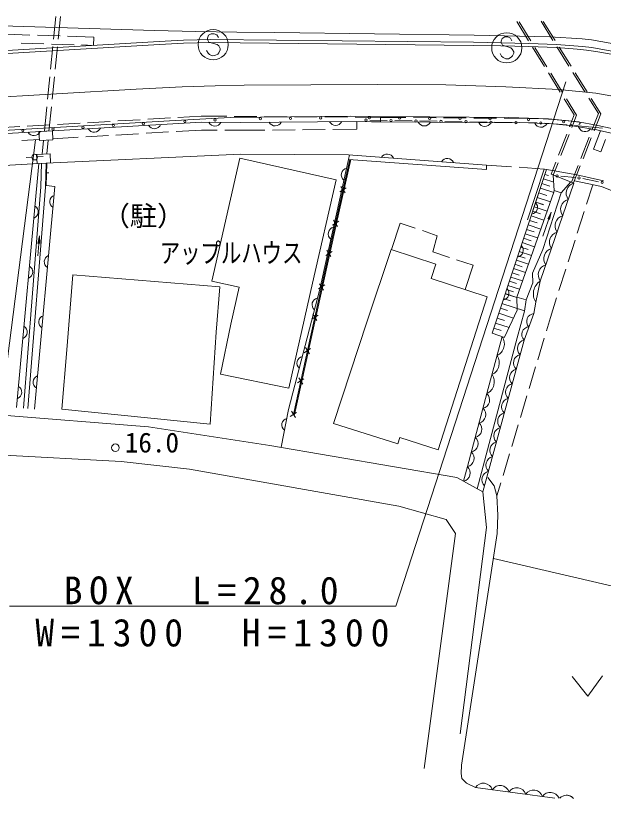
# Model space of a CAD drawing. Units: millimetres, scale not verified. Extents: x 40000 to 680000, y 20000 to 380000.
# Drawn here: x 505063 to 544005, y 232339 to 284163 of the extents above; entities that cross this region are included whole.
import ezdxf
from ezdxf.enums import TextEntityAlignment as Align

# ---------------------------------------------------------------- set-up
doc = ezdxf.new("R2010")
doc.units = ezdxf.units.MM
doc.header["$LTSCALE"] = 1000
for name, color, linetype, lineweight in [('M-BGD', 7, 'Continuous', 13), ('M-BMK-OTRS', 5, 'Continuous', 13), ('M-BMK-ROW', 30, 'Continuous', 13), ('M-STR-HTXT', 7, 'Continuous', 13), ('M-STR-STRC', 7, 'Continuous', 13)]:
    doc.layers.add(name, color=color, linetype=linetype, lineweight=lineweight)
doc.styles.add('ＭＳ ゴシック', font='')
doc.styles.get('ＭＳ ゴシック').set_extended_font_data('MS Gothic')

msp = doc.modelspace()

# ---------------------------------------------------------------- linework, layer by layer
at = {"layer": 'M-BGD'}
for p, q in [((507727, 284100), (507578, 282607)), ((508028, 284096), (507879, 282604)), ((538266, 283775), (539053, 282498)), ((538417, 283764), (539204, 282487)), ((539875, 283792), (540668, 282518)), ((540026, 283781), (540819, 282508)), ((506004, 282882), (504505, 282930)), ((508003, 282818), (506504, 282866)), ((510240, 282747), (508503, 282802)), ((510240, 282747), (510222, 282197)), ((506932, 282302), (505433, 282350)), ((507528, 282110), (507379, 280617)), ((508931, 282238), (507432, 282286)), ((507830, 282106), (507680, 280614)), ((510222, 282197), (509431, 282223)), ((539138, 282360), (539138, 282360)), ((539315, 282072), (540102, 280795)), ((539466, 282061), (540253, 280784)), ((540932, 282094), (541724, 280820)), ((541083, 282083), (541875, 280810)), ((540364, 280369), (541150, 279092)), ((541988, 280396), (542780, 279122)), ((542140, 280385), (542932, 279112)), ((507329, 280120), (507180, 278627)), ((507631, 280116), (507481, 278624)), ((540515, 280358), (541302, 279081)), ((541412, 278666), (542077, 277587)), ((541564, 278656), (542232, 277572)), ((543045, 278697), (543673, 277688)), ((543196, 278687), (543828, 277673)), ((507131, 278129), (506968, 276507)), ((507432, 278126), (507272, 276524)), ((513321, 277275), (511824, 277188)), ((515318, 277391), (513820, 277304)), ((517360, 277509), (515817, 277419)), ((517360, 277509), (519050, 277497)), ((519550, 277494), (521050, 277483)), ((521550, 277480), (523050, 277470)), ((523550, 277466), (525050, 277456)), ((525550, 277453), (527050, 277442)), ((527550, 277439), (529241, 277427)), ((529239, 277127), (529241, 277427)), ((529241, 277427), (530923, 277416)), ((531423, 277412), (532923, 277402)), ((533423, 277399), (534923, 277388)), ((535423, 277385), (536923, 277375)), ((537423, 277371), (539104, 277360)), ((539676, 277348), (539050, 277360)), ((540705, 277297), (539676, 277348)), ((541918, 277180), (540705, 277297)), ((542077, 277587), (541766, 276791)), ((542232, 277572), (541914, 276756)), ((543673, 277688), (543240, 276578)), ((543828, 277673), (543387, 276543)), ((505335, 276813), (503837, 276726)), ((507331, 276928), (505834, 276842)), ((509328, 277044), (507830, 276957)), ((511325, 277159), (509827, 277073)), ((527680, 276639), (527676, 277157)), ((529680, 277223), (528524, 277242)), ((529239, 277127), (539048, 277060)), ((531335, 277196), (530179, 277215)), ((532991, 277169), (531835, 277188)), ((534647, 277143), (533491, 277161)), ((536303, 277116), (535147, 277134)), ((537959, 277089), (536803, 277108)), ((539614, 277062), (538458, 277081)), ((541600, 276930), (540114, 277040)), ((542716, 277059), (541918, 277180)), ((543941, 276718), (542098, 276888)), ((543642, 276894), (542716, 277059)), ((544955, 276596), (543642, 276894)), ((507498, 276537), (506600, 276485)), ((506634, 275886), (506600, 276485)), ((507533, 275938), (507498, 276537)), ((511208, 276231), (509710, 276145)), ((513204, 276347), (511707, 276260)), ((515201, 276462), (513703, 276376)), ((517383, 276589), (515700, 276491)), ((517383, 276589), (518426, 276581)), ((518926, 276578), (519969, 276571)), ((519969, 276571), (521575, 276585)), ((522075, 276589), (523575, 276603)), ((524075, 276607), (525575, 276620)), ((526075, 276625), (527680, 276639)), ((541584, 276325), (541039, 274928)), ((541732, 276290), (541187, 274893)), ((543823, 276543), (543351, 275333)), ((543571, 276603), (545402, 276166)), ((506630, 275966), (505466, 275899)), ((507533, 275938), (506634, 275886)), ((506908, 275902), (506817, 274991)), ((507211, 275920), (507120, 275009)), ((509211, 276116), (507528, 276018)), ((543058, 276112), (542513, 274715)), ((543205, 276077), (542660, 274680)), ((544155, 275963), (543835, 275144)), ((543835, 275144), (543351, 275333)), ((506135, 274788), (505756, 274767)), ((507347, 275022), (506449, 274970)), ((506483, 274375), (506449, 274970)), ((506893, 274827), (506514, 274807)), ((506599, 274382), (519954, 274991)), ((507382, 274418), (507347, 275022)), ((518071, 266585), (519922, 274730)), ((526290, 273285), (519922, 274730)), ((519954, 274991), (527115, 274942)), ((536260, 274271), (527115, 274942)), ((527120, 274641), (527185, 274937)), ((506599, 274382), (477799, 272715)), ((505129, 258214), (506601, 274382)), ((506786, 274390), (506741, 272831)), ((507041, 272817), (507086, 274404)), ((507131, 274406), (507082, 272924)), ((527111, 274641), (525210, 266044)), ((526265, 270417), (527197, 274635)), ((526331, 270418), (527262, 274630)), ((527120, 274641), (536258, 273971)), ((536260, 274271), (536258, 273971)), ((536260, 274271), (537926, 274157)), ((540858, 274462), (540547, 273666)), ((541005, 274427), (540687, 273611)), ((542331, 274249), (541898, 273139)), ((542478, 274214), (542037, 273084)), ((507260, 273750), (507110, 273755)), ((536630, 263137), (540241, 273981)), ((538425, 274123), (540092, 274008)), ((538971, 270643), (540092, 274008)), ((539130, 270645), (540240, 273981)), ((540641, 273907), (540097, 274007)), ((540133, 273655), (540380, 273573)), ((540556, 273662), (542050, 273079)), ((542237, 273613), (540641, 273907)), ((526290, 273283), (524741, 266456)), ((540035, 273361), (540716, 273135)), ((540750, 272581), (540687, 273611)), ((542143, 273443), (541184, 273526)), ((541852, 273157), (541211, 272432)), ((543889, 272843), (542096, 273235)), ((544008, 273227), (542237, 273613)), ((543682, 273169), (542638, 273373)), ((506741, 272831), (505576, 258173)), ((505875, 258149), (507041, 272815)), ((507668, 272857), (506310, 258115)), ((507082, 272924), (507668, 272857)), ((526545, 272502), (526966, 272771)), ((526621, 272847), (526890, 272425)), ((542050, 273079), (539826, 266588)), ((539830, 272747), (540714, 272452)), ((539830, 272747), (540716, 272452)), ((539830, 272746), (540714, 272452)), ((539932, 273055), (540452, 272882)), ((539932, 273054), (540452, 272881)), ((543303, 272971), (542888, 271671)), ((543889, 272843), (546625, 271728)), ((546625, 271728), (543889, 272843)), ((538267, 265519), (540724, 272479)), ((539624, 272127), (540497, 271837)), ((539624, 272127), (540497, 271836)), ((539727, 272437), (540254, 272262)), ((539727, 272437), (540254, 272261)), ((541211, 272432), (539991, 268672)), ((540724, 272479), (540750, 272581)), ((540750, 272581), (541211, 272432)), ((539522, 271821), (540042, 271648)), ((539522, 271821), (540042, 271647)), ((539319, 271212), (539833, 271041)), ((539420, 271515), (540282, 271228)), ((539420, 271515), (540282, 271227)), ((540004, 269572), (540537, 271153)), ((540537, 271153), (540315, 270700)), ((540537, 271153), (540440, 270658)), ((542736, 271195), (542280, 269766)), ((526054, 270283), (526476, 270551)), ((526130, 270628), (526399, 270206)), ((539118, 270610), (539626, 270441)), ((539218, 270909), (540069, 270625)), ((525333, 266199), (526265, 270417)), ((525399, 266200), (526330, 270412)), ((530550, 270428), (529971, 268680)), ((531539, 270091), (530550, 270428)), ((538920, 270014), (539421, 269847)), ((539018, 270310), (539859, 270030)), ((506640, 269581), (506537, 269087)), ((506542, 268270), (506640, 269581)), ((506640, 269581), (506668, 269077)), ((533001, 269594), (532012, 269930)), ((532706, 268522), (533001, 269594)), ((538821, 269718), (539652, 269442)), ((538626, 269133), (539446, 268860)), ((538724, 269426), (539219, 269261)), ((542128, 269289), (541672, 267860)), ((525612, 268284), (526034, 268553)), ((525689, 268629), (525957, 268207)), ((529939, 268690), (528366, 263944)), ((532912, 267705), (529939, 268690)), ((529939, 268690), (532912, 267705)), ((532912, 267705), (529939, 268690)), ((533804, 268158), (532706, 268522)), ((538433, 268554), (539243, 268284)), ((538530, 268844), (539019, 268681)), ((539991, 268672), (539305, 267118)), ((535377, 267636), (534279, 268000)), ((538243, 267982), (539042, 267715)), ((538338, 268268), (538821, 268107)), ((532912, 267705), (532601, 266766)), ((535377, 267636), (534842, 266022)), ((538054, 267416), (538844, 267153)), ((538149, 267699), (538625, 267540)), ((508858, 267010), (508445, 262027)), ((508858, 267010), (518591, 266204)), ((537961, 267136), (538432, 266979)), ((539305, 267118), (539332, 266468)), ((541520, 267384), (541064, 265955)), ((518070, 266585), (519874, 266175)), ((523159, 259489), (524741, 266456)), ((525198, 266410), (525467, 265988)), ((536307, 265537), (532601, 266766)), ((536307, 265537), (532601, 266766)), ((537776, 266580), (538241, 266425)), ((537868, 266856), (538648, 266597)), ((538895, 265338), (539332, 266468)), ((539826, 266588), (539535, 265186)), ((518591, 266204), (518344, 263214)), ((519874, 266175), (519320, 263737)), ((525211, 266045), (523152, 258084)), ((524400, 261981), (525333, 266199)), ((524467, 261982), (525398, 266194)), ((525122, 266065), (525543, 266333)), ((537592, 266029), (538052, 265877)), ((537684, 266303), (538454, 266047)), ((536307, 265537), (533060, 255420)), ((537395, 265435), (537856, 265281)), ((537501, 265756), (538262, 265503)), ((537501, 265755), (538262, 265502)), ((538296, 264658), (538267, 265519)), ((538895, 265338), (538267, 265519)), ((540911, 265479), (540496, 264179)), ((537288, 265115), (538790, 264615)), ((538787, 264597), (538895, 265338)), ((539405, 264437), (539535, 265186)), ((524680, 264066), (525101, 264334)), ((524756, 264411), (525025, 263989)), ((537072, 264465), (538054, 264139)), ((537180, 264790), (537652, 264633)), ((537460, 262865), (538296, 264658)), ((538787, 264597), (538294, 262840)), ((539405, 264437), (538748, 262682)), ((526120, 257168), (528366, 263944)), ((536852, 263806), (537758, 263505)), ((536962, 264136), (537445, 263975)), ((540496, 264179), (540233, 263298)), ((519320, 263737), (518631, 260433)), ((536741, 263472), (537234, 263308)), ((517946, 257122), (518344, 263214)), ((538294, 262840), (535654, 252832)), ((536291, 259137), (537298, 262915)), ((536630, 263137), (537460, 262861)), ((540089, 262819), (539659, 261382)), ((538748, 262682), (536028, 252626)), ((508121, 258114), (508445, 262027)), ((523468, 257763), (524400, 261981)), ((523534, 257764), (524465, 261976)), ((524189, 261846), (524611, 262115)), ((524266, 262192), (524535, 261770)), ((539515, 260903), (539084, 259467)), ((523159, 259489), (518631, 260433)), ((523824, 260193), (524093, 259771)), ((523748, 259848), (524169, 260116)), ((535003, 254302), (536291, 259137)), ((538941, 258988), (538510, 257551)), ((517946, 257122), (508121, 258114)), ((523152, 258084), (522653, 255582)), ((499696, 258066), (513861, 256939)), ((523257, 257628), (523679, 257897)), ((523334, 257974), (523602, 257552)), ((530381, 255807), (526120, 257168)), ((538367, 257072), (537936, 255635)), ((513862, 256941), (521904, 255700)), ((530517, 256233), (530381, 255807)), ((533060, 255420), (530517, 256233)), ((521904, 255700), (534300, 253582)), ((512061, 254639), (497111, 255461)), ((537793, 255156), (537362, 253719)), ((516576, 254127), (512061, 254639)), ((530452, 251691), (516576, 254127)), ((534746, 253335), (535003, 254302)), ((534300, 253582), (536028, 252626)), ((536353, 253577), (536760, 253025)), ((536760, 253025), (536955, 252360)), ((537219, 253240), (536955, 252360)), ((536028, 252626), (536271, 250280)), ((536955, 252360), (537019, 251092)), ((533589, 250800), (530452, 251691)), ((537019, 251092), (536973, 249885)), ((534199, 249876), (533589, 250800)), ((532132, 234324), (534199, 249876)), ((536271, 250280), (534514, 236601)), ((536973, 249885), (534599, 234536)), ((536717, 248227), (550992, 244882)), ((541947, 240415), (542970, 239100)), ((542970, 239100), (543945, 240450)), ((534601, 234537), (534579, 233974)), ((534579, 233974), (534630, 233648)), ((534630, 233648), (534938, 233337)), ((534938, 233337), (535535, 233064)), ((540782, 232347), (535535, 233064)), ((535535, 233064), (540785, 232347))]:
    msp.add_line(p, q, dxfattribs=at)
for points in [[(490213, 281369), (491763, 281099), (513829, 282404), (514970, 282480), (516182, 282545), (517990, 282583), (535398, 282397), (537219, 282370), (539073, 282325), (540902, 282260), (542630, 282128)], [(490179, 281172), (491752, 280898), (513841, 282204), (514982, 282280), (516189, 282345), (517991, 282383), (535395, 282197), (537215, 282170), (539067, 282125), (540890, 282060), (542269, 281955)], [(481827, 275254), (515263, 277207), (519275, 277409), (527274, 277515), (537732, 277428), (540369, 277330), (542387, 277135)], [(481826, 275052), (483981, 275177), (517370, 277109), (519969, 277091), (527624, 277158), (528651, 277131), (529239, 277127)], [(539048, 277060), (540674, 276995), (541956, 276865), (543571, 276603)]]:
    msp.add_lwpolyline(points, dxfattribs=at)
for centre, radius in [((518273, 277258), 75), ((521276, 277336), 75), ((523276, 277362), 75), ((525276, 277389), 75), ((528274, 277246), 75), ((528502, 277405), 75), ((529930, 277219), 75), ((530502, 277388), 75), ((531585, 277192), 75), ((532502, 277372), 75), ((534502, 277355), 75), ((536502, 277338), 75), ((539047, 277279), 75), ((509532, 276772), 75), ((511529, 276889), 75), ((513525, 277005), 75), ((516275, 277158), 75), ((533241, 277165), 75), ((534897, 277139), 75), ((536553, 277112), 75), ((538208, 277085), 75), ((539864, 277058), 75), ((541369, 277133), 75), ((541849, 276911), 75), ((505539, 276539), 75), ((507536, 276655), 75), ((506325, 274797), 190), ((540935, 273548), 75), ((542392, 273421), 75), ((543927, 273122), 75), ((511673, 255555), 250)]:
    msp.add_circle(centre, radius, dxfattribs=at)
for centre, radius, start, end in [((530387, 313798), 32500, 347.3024, 347.3024), ((538936, 252860), 29285, 63.7659, 83.466), ((538936, 252860), 29500, 63.7659, 82.8071), ((514260, 277124), 445, 209.301, 337.3226), ((518268, 277297), 445, 205.5971, 333.6186), ((522265, 277306), 445, 206.4937, 334.5153), ((526265, 277341), 445, 206.4937, 334.5153), ((532145, 277303), 445, 205.5971, 333.6186), ((536145, 277275), 445, 205.5971, 333.6186), ((539869, 277222), 445, 203.6706, 331.6921), ((542795, 276926), 445, 196.7558, 324.7773), ((542379, 277048), 87.5, 264.5002, 84.5002), ((506274, 276662), 445, 209.301, 337.3226), ((510267, 276893), 445, 209.301, 337.3226), ((529679, 274558), 445, 21.7962, 149.8177), ((533668, 274266), 445, 21.7962, 149.8177), ((527085, 273623), 445, 103.5231, 231.5446), ((542238, 272410), 695, 105.7214, 216.4554), ((507770, 271844), 445, 110.7265, 238.748), ((506113, 271178), 445, 290.788, 58.8095), ((539198, 271467), 445, 277.5693, 45.5908), ((541868, 271328), 695, 105.7214, 216.4554), ((541497, 270246), 695, 105.7214, 216.4554), ((526222, 269717), 445, 103.5231, 231.5446), ((541126, 269165), 695, 105.7214, 216.4554), ((541315, 270155), 609, 225.8965, 226.0167), ((540960, 269112), 609, 96.2964, 96.4374), ((538250, 268621), 445, 277.5693, 45.5908), ((540756, 268083), 695, 105.7214, 216.4554), ((507404, 267861), 445, 110.7265, 238.748), ((505751, 267194), 445, 290.788, 58.8095), ((540385, 267001), 695, 105.7214, 216.4554), ((540604, 268069), 609, 225.9629, 226.05), ((540249, 267026), 609, 96.3432, 96.4375), ((540370, 265744), 1004, 122.775, 213.7363), ((540249, 267026), 609, 225.9894, 226.0167), ((540226, 265774), 907, 116.1405, 116.1575), ((537302, 265774), 445, 277.5693, 45.5908), ((525149, 265028), 445, 101.4931, 229.5146), ((540226, 265774), 907, 220.3689, 220.4017), ((539443, 263923), 516, 94.2189, 224.7771), ((539501, 264806), 382, 255.2177, 255.36), ((540087, 263182), 1429, 118.5324, 118.5694), ((507037, 263877), 445, 110.7265, 238.748), ((505388, 263211), 445, 290.788, 58.8095), ((539114, 263045), 516, 94.2189, 224.7771), ((536591, 262429), 858, 295.6507, 34.5236), ((538875, 262130), 567, 102.9332, 226.7882), ((540087, 263182), 1429, 200.4676, 200.4723), ((537195, 262523), 501, 254.9185, 255.2948), ((536938, 261556), 500, 74.9202, 75.2974), ((538614, 261164), 567, 102.9332, 226.7882), ((524148, 261155), 445, 101.4931, 229.5146), ((536255, 261169), 858, 295.6507, 34.5236), ((536938, 261556), 500, 254.811, 254.8769), ((536680, 260588), 500, 75.2803, 75.2974), ((538353, 260199), 567, 102.9332, 226.7882), ((506670, 259894), 445, 110.7265, 238.748), ((535920, 259910), 858, 295.6507, 34.5236), ((536680, 260588), 500, 254.811, 254.8941), ((536422, 259621), 500, 75.263, 75.2974), ((538092, 259234), 567, 102.9332, 226.7882), ((505025, 259227), 445, 290.788, 58.8095), ((535904, 258719), 567, 283.149, 47.004), ((536422, 259621), 500, 254.8626, 254.9113), ((537831, 258268), 567, 102.9332, 226.7882), ((535647, 257753), 567, 283.149, 47.004), ((536165, 258653), 500, 254.786, 255.3277), ((535907, 257686), 501, 74.7814, 75.3218), ((537569, 257303), 567, 102.9332, 226.7882), ((523148, 257065), 445, 104.6943, 232.7158), ((535389, 256787), 567, 283.149, 47.004), ((535649, 256720), 500, 74.8653, 75.2974), ((535907, 257686), 501, 254.8604, 255.2913), ((537308, 256338), 567, 102.9332, 226.7882), ((535132, 255820), 567, 283.149, 47.004), ((535649, 256720), 500, 254.8626, 254.8709), ((537047, 255373), 567, 102.9332, 226.7882), ((534874, 254854), 567, 283.149, 47.004), ((535392, 255752), 500, 254.811, 254.8152), ((536786, 254407), 567, 102.9332, 226.7882), ((534616, 253887), 567, 283.1768, 47.0318), ((536525, 253442), 567, 102.9332, 226.7882), ((534877, 253817), 500, 254.786, 255.0003), ((536053, 232718), 623, 18.2142, 146.2808), ((537162, 232567), 623, 18.2142, 146.2808), ((538272, 232415), 623, 18.2142, 146.2431), ((539381, 232264), 623, 18.2142, 146.2808), ((540491, 232112), 623, 21.9769, 146.2808), ((541567, 231929), 615, 41.8119, 137.4038), ((541568, 231929), 615, 41.824, 108.7429)]:
    msp.add_arc(centre, radius, start, end, dxfattribs=at)
at = {"layer": 'M-BMK-OTRS'}
for points in [[(542591, 282637), (540454, 282770), (535446, 282881), (522247, 283038), (519719, 283068), (517013, 283108), (514254, 283183), (494033, 283809)], [(547606, 278154), (545608, 278646), (543510, 279025), (541056, 279278), (537534, 279461), (533574, 279573), (529035, 279604), (520197, 279554), (518274, 279525), (516105, 279451), (513045, 279292), (491910, 278068)]]:
    msp.add_lwpolyline(points, dxfattribs=at)
msp.add_arc((538936, 252860), 30000, 63.7659, 83.0023, dxfattribs=at)
at = {"layer": 'M-BMK-ROW'}
for p, q in [((543889, 272843), (542096, 273235)), ((546625, 271728), (543889, 272843))]:
    msp.add_line(p, q, dxfattribs=at)
at = {"layer": 'M-STR-HTXT'}
for points in [[(541509, 279778), (530252, 245057), (504662, 245057)], [(506374, 275951), (502527, 246086), (477123, 246086)]]:
    msp.add_lwpolyline(points, dxfattribs=at)
at = {"layer": 'M-STR-STRC'}
for p, q in [((518029, 282963), (517851, 282864)), ((518211, 282970), (518029, 282963)), ((518396, 282887), (518211, 282970)), ((517851, 282864), (517768, 282679)), ((517768, 282679), (517772, 282588)), ((517772, 282588), (517870, 282410)), ((518495, 282709), (518396, 282887)), ((537306, 282655), (537223, 282470)), ((537223, 282470), (537226, 282379)), ((537484, 282753), (537306, 282655)), ((537665, 282761), (537484, 282753)), ((537851, 282678), (537665, 282761)), ((537949, 282500), (537851, 282678)), ((517870, 282410), (518423, 282251)), ((518423, 282251), (518518, 282164)), ((518518, 282164), (518616, 281986)), ((518616, 281986), (518620, 281896)), ((537226, 282379), (537325, 282201)), ((537325, 282201), (537877, 282042)), ((537877, 282042), (537972, 281955)), ((537972, 281955), (538070, 281777)), ((517810, 281680), (517712, 281858)), ((517905, 281593), (517810, 281680)), ((518090, 281509), (517905, 281593)), ((518272, 281517), (518090, 281509)), ((518450, 281616), (518272, 281517)), ((518537, 281710), (518450, 281616)), ((518620, 281896), (518537, 281710)), ((537264, 281470), (537166, 281648)), ((537359, 281383), (537264, 281470)), ((537904, 281406), (537726, 281308)), ((537991, 281501), (537904, 281406)), ((538074, 281686), (537991, 281501)), ((538070, 281777), (538074, 281686)), ((537544, 281300), (537359, 281383)), ((537726, 281308), (537544, 281300))]:
    msp.add_line(p, q, dxfattribs=at)
for centre in [(518151, 282240), (537605, 282031)]:
    msp.add_circle(centre, 1000, dxfattribs=at)

# ---------------------------------------------------------------- texts
at = {"layer": 'M-BGD', "style": 'ＭＳ ゴシック'}
for s, p in [('（駐）', (510833, 269846)), ('16.0', (512298, 254842))]:
    msp.add_text(s, height=1320, dxfattribs=at).set_placement(p, align=Align.BOTTOM_LEFT)
at = {"layer": 'M-BGD', "style": 'ＭＳ ゴシック', "width": 0.75}
msp.add_text('アップルハウス', height=1320, dxfattribs=at).set_placement((514612, 267397), align=Align.BOTTOM_LEFT)
at = {"layer": 'M-STR-HTXT', "char_height": 1833, "attachment_point": 8, "style": 'ＭＳ ゴシック'}
for s, insert in [('\\T1.36;BOX\u3000L=28.0', (517579, 245165)), ('\\T1.37;W=1300\u3000H=1300', (518332, 242369))]:
    msp.add_mtext(s, dxfattribs=dict(at, insert=insert))

doc.saveas('drawing.dxf')
